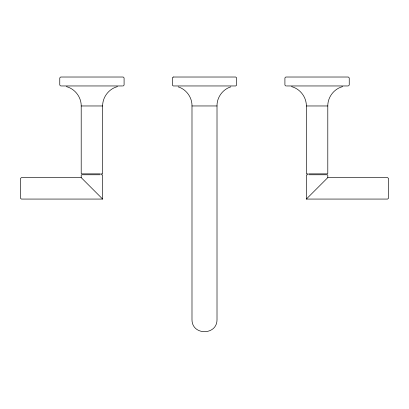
<?xml version="1.0" encoding="UTF-8"?>
<svg xmlns="http://www.w3.org/2000/svg" width="409" height="409" viewBox="0 0 409 409"><rect width="100%" height="100%" fill="white"/><g stroke="black" fill="none" stroke-linecap="round" stroke-linejoin="round"><path stroke-width="0.61" d="M178.191 86.851C186.32 89.336 192.189 97.46 191.99 105.957L191.99 319.659C191.898 335.671 217.102 335.671 217.01 319.659L217.01 105.957C216.811 97.46 222.68 89.336 230.809 86.851M100.818 173.871L102.199 173.871L102.649 173.426L102.649 105.967C102.516 97.132 108.906 88.794 117.475 86.621M309.035 173.871L327.343 173.871L327.798 173.426L327.798 105.967C327.665 97.132 334.056 88.794 342.624 86.621M306.351 199.065L327.798 177.624L387.655 177.624L388.55 178.523L388.55 198.166L387.655 199.065L306.351 199.065L306.351 175.21L306.801 174.766L308.181 174.766M123.191 85.956L124.091 85.062L124.091 77.915L123.191 77.02L60.665 77.02L59.76 77.915L59.76 85.062L60.665 85.956M348.335 85.956L349.24 85.062L349.24 77.915L348.335 77.02L285.809 77.02L284.909 77.915L284.909 85.062L285.809 85.956M61.192 85.956L122.659 85.956M286.341 85.956L347.808 85.956M66.376 86.621C74.944 88.794 81.335 97.132 81.202 105.967L102.649 105.967M191.99 105.957L217.01 105.957M291.525 86.621C300.094 88.794 306.484 97.132 306.351 105.967L327.798 105.967M99.965 173.871L81.657 173.871L81.202 173.426L81.202 105.967M308.181 173.871L306.801 173.871L306.351 173.426L306.351 105.967M99.965 174.766L81.657 174.766L81.202 175.21L81.202 177.624L102.649 199.065L102.649 175.21L102.199 174.766L100.818 174.766M309.035 174.766L327.343 174.766L327.798 175.21L327.798 177.624M81.202 177.624L21.345 177.624L20.45 178.523L20.45 198.166L21.345 199.065L102.649 199.065M173.237 77.02L172.337 77.915L172.337 85.062L173.237 85.956L235.763 85.956L236.663 85.062L236.663 77.915L235.763 77.02L173.237 77.02"/></g></svg>
